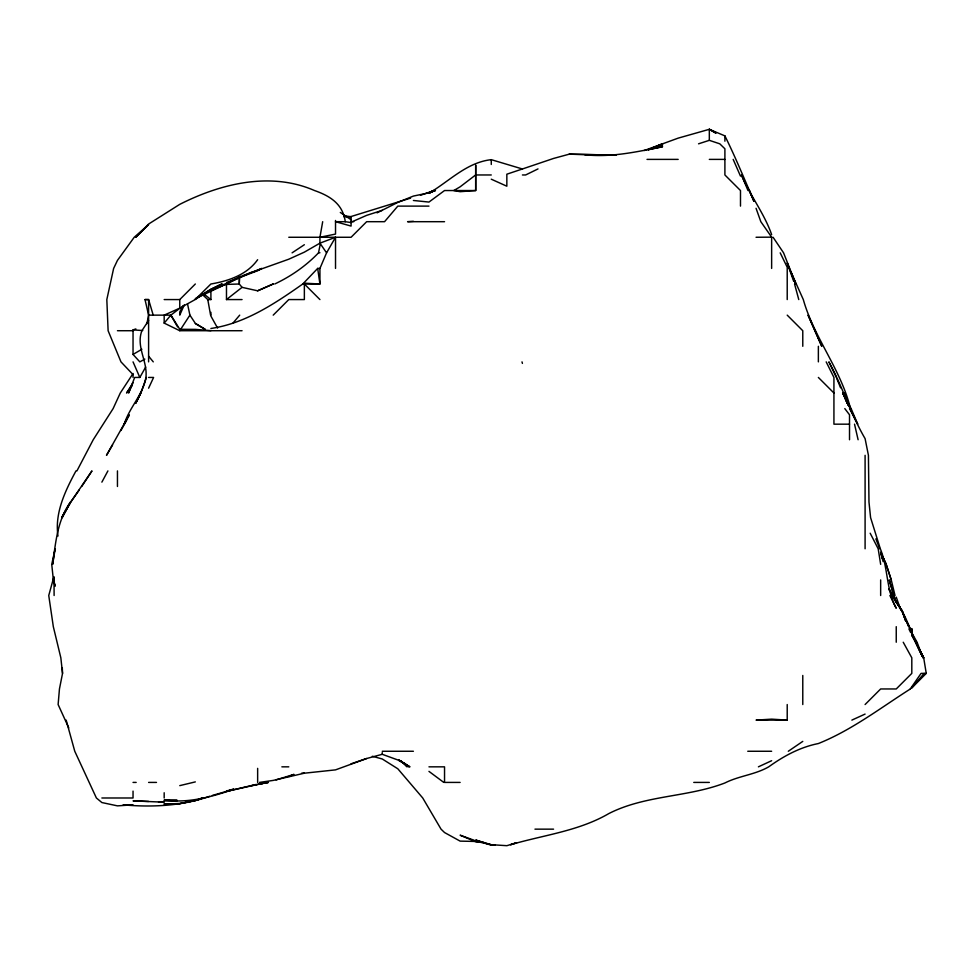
<?xml version="1.0" encoding="UTF-8"?>
<svg xmlns="http://www.w3.org/2000/svg" width="975" height="975" viewBox="0 0 975 975"><rect width="100%" height="100%" fill="white"/><g stroke="black" fill="none" stroke-linecap="round" stroke-linejoin="round"><path stroke-width="1.46" d="M413.4 200.472L428.963 202.069L444.539 190.539L475.69 190.539L475.69 165.189L475.69 190.539L460.127 191.685L453.814 190.539L460.127 186.822L475.629 174.964M239.716 276.924L239.277 283.993L242.056 287.345L257.644 290.806L273.207 283.993L257.644 290.806M53.991 577.054L53.649 579.93L55.161 586.182L53.369 579.93L51.736 564.354L55.161 548.779L52.65 564.354C55.599 542.917 57.342 520.15 70.493 502.052L62.29 517.628M68.786 727.911L58.122 704.535L59.451 688.959L62.534 673.384L60.84 657.808L53.32 626.657L48.75 595.506L53.808 577.054M320.336 243.75L318.52 252.842C306.016 265.858 291.074 276.303 274.731 283.993M210.905 328.477C245.468 323.383 274.901 303.542 302.786 283.993L319.934 283.993L319.934 268.418L326.564 252.842L319.934 243.165L319.934 237.266L322.688 221.691M146.92 323.639L148.602 315.144L145.007 299.569L148.602 299.569L153.209 315.144M53.43 579.93L54.003 577.419L54.112 595.506M146.445 377.447L140.9 393.023L135.659 403.406L140.68 393.023L137 400.81M184.324 304.761L179.766 315.144L179.766 311.976L182.959 305.772M148.602 388.196L153.587 377.447L148.602 377.447M76.927 470.901L93.222 439.749L113.124 408.598L120.278 393.023L133.039 373.523L133.039 377.447M101.875 482.15L107.908 470.901M75.977 470.901C65.288 490.754 54.515 512.96 57.988 536.043M120.924 430.523L126.555 420.42M129.261 415.094L124.215 424.174C129.322 407.44 142.898 394.972 145.921 377.447C147.786 361.116 135.769 346.917 141.887 330.72L148.602 320.519M132.222 385.405L126.567 393.023L133.039 382.7L128.578 393.023L134.708 377.447L139.827 377.447L145.677 367.063M179.766 785.631L195.329 781.901M129.163 415.094L106.494 455.325L112.552 444.941M326.564 252.842L335.522 237.266L319.934 243.165L304.358 252.147L288.783 259.204L242.056 275.876M910.272 688.959L921.07 673.384L926.25 673.384L923.691 657.808L911.808 634.859M180.546 329.526L189.906 315.144L187.505 303.822M79.182 490.072L70.724 502.052L61.681 517.628L70.724 502.052L91.967 470.901L81.717 486.476M210.905 330.72L179.766 330.72L164.178 323.115L170.869 315.144L179.766 308.295M233.098 322.932L239.704 315.144M911.808 687.814L924.166 673.384M319.934 268.418L317.667 268.418L302.786 283.993M257.644 259.716C246.821 274.889 228.516 280.983 210.905 283.993L195.158 299.569L179.766 308.149L164.178 315.144L164.178 323.115M911.808 687.936L926.25 673.384M179.766 308.149L179.766 299.569L195.329 283.993M273.207 315.144L288.783 299.569L304.358 299.569L304.358 283.189L319.934 283.993L317.667 268.418M865.093 704.535L880.657 688.959L896.244 688.959L911.808 673.384L911.808 657.808L903.228 642.233M240.764 276.547L226.48 283.908L226.48 299.569L242.056 287.345M788.3 751.262L802.778 741.39M910.358 688.959C880.328 708.069 851.602 730.214 818.366 743.547C800.073 747.167 783.705 756.064 768.714 766.838C755.028 774.723 738.94 775.844 724.9 782.974C687.375 797.392 645.255 795.003 608.851 813.564C578.687 831.127 543.55 835.039 510.583 844.728L515.848 842.924M292.086 252.842L304.358 244.725M195.329 299.41L210.905 289.295L221.605 283.993M420.469 195.317L433.936 190.539L428.963 193.233C449.256 181.289 466.732 162.362 491.278 159.668L522.417 168.98L553.568 158.438L569.156 154.196L615.883 155.11L569.156 154.196M144.848 359.129L139.827 361.871L133.039 354.437L141.875 349.257M428.963 193.233L433.717 190.539L428.963 192.831L413.4 196.072L397.812 202.422L377.045 212.855M240.764 276.315L226.48 283.762L251.148 272.391M538.005 168.919L525.647 174.964L522.417 174.964M399.031 760.037L409.939 766.838L397.812 759.964L382.249 754.297L366.661 758.513L335.522 769.872L304.358 773.199L273.207 780.414L259.46 782.413M222.032 283.993L210.905 289.295L195.329 298.63L226.31 283.993M758.404 766.838L771.639 760.707M851.87 720.111L865.093 714.078M352.243 221.691L366.661 215.353L382.249 210.356M649.618 149.419L662.61 143.812L648.326 149.675M210.905 290.477L226.029 283.993L210.905 290.477L210.905 299.569L207.785 299.569L202.593 294.73M288.783 776.539L293.975 774.382L276.047 779.89M226.48 282.47L257.644 270.733L261.69 268.418L250.563 272.805M198.961 799.317L202.581 797.989L198.961 799.244M516.835 842.693L506.842 845.691L492.119 844.728M209.71 796.283C182.179 806.008 152.002 807.446 123.118 804.85M133.039 354.437L133.039 329.903L135.866 328.916M351.085 763.815L366.661 758.513M522.417 168.98L506.842 174.196L506.842 186.213L491.278 179.193M202.897 797.989L195.329 800.499L179.766 803.595L164.178 803.985L179.766 803.595L195.329 800.499L203.08 797.989M648.448 149.516L662.61 144.897L648.448 149.723L662.61 146.713C636.943 151.783 611.081 157.682 584.732 154.732M698.551 143.812L709.325 140.339L719.782 143.812L724.9 148.785L724.9 174.964L740.488 190.539L740.488 206.115M644.195 150.54L678.173 138.133L709.325 129.309L724.9 135.878C735.406 157.048 744.352 179.095 753.858 200.826M212.318 795.454L233.561 789.348C211.38 797.014 187.858 803.485 164.178 800.024L176.926 800.633M266.772 782.413L226.48 791.42L256.218 784.436M226.48 790.981L233.561 789.104M410.56 198.132L351.085 216.523L344.017 216.779M319.934 237.266L335.522 234.085L335.522 220.472M478.53 841.51L460.127 841.12L444.539 832.54L441.041 829.152L422.736 797.989L397.812 768.775L382.249 758.977L372.328 756.259M250.563 785.862L268.113 782.413L259.131 784.046M258.984 784.071L268.418 782.413M222.239 284.554L239.277 283.993L239.228 276.924M301.531 773.248L304.358 772.931M413.4 221.313L407.587 221.691L444.539 221.691M133.039 804.838L117.451 805.862L101.875 802.547L96.391 797.989L74.77 751.262L66.166 720.111M176.926 800.012L164.178 800.621L176.926 800.731M495.202 844.838L489.742 844.728L475.69 840.036L491.278 844.728L495.202 844.728M756.052 237.266L771.639 237.157L771.639 268.418M647.022 159.388L678.173 159.388M709.325 159.388L724.9 159.388M475.715 174.964L491.278 174.964M428.963 206.115L397.812 206.115L384.564 221.691L366.661 221.691L351.085 237.266L288.783 237.266M353.754 221.691L351.085 221.691L351.085 216.938L344.017 215.731M318.52 252.842L319.934 252.744M164.178 299.569L179.766 299.569M226.48 299.569L242.056 299.569M148.602 315.144L170.869 315.144L179.766 329.306L195.329 329.379L211.77 330.72L242.056 330.72M117.451 330.72L133.039 330.72M849.517 424.174L833.93 424.174L833.93 377.447L826.178 361.871M922.923 657.808L923.691 657.808L911.808 634.079L923.227 657.808C912.819 639.99 908.785 618.711 896.244 602.306L902.253 611.081L908.59 626.657M787.215 720.111L756.052 720.111L771.639 719.148L787.215 720.111L787.215 704.535M382.249 751.262L413.4 751.262M747.752 751.262L771.639 751.262M281.86 766.838L288.783 766.838M428.963 766.838L444.539 766.838L444.539 782.413L460.127 782.413M133.039 782.413L136.171 782.413M148.602 782.413L156.488 782.413M693.761 782.413L709.325 782.413M101.875 797.989L133.039 797.989L133.039 791.103M534.958 829.152L553.568 829.152M145.007 299.569L148.602 299.593L148.602 361.871M148.602 801.438L133.039 800.889L164.178 802.193L158.523 801.913M482.771 842.01L475.69 841.766L460.127 835.197L474.277 840.304M133.039 329.903L142.74 330.537M478.53 841.437L475.69 841.242L491.278 844.728M345.126 221.691L351.085 222.544M909.261 627.973L911.808 628.838L912.234 634.798M709.325 140.339L709.325 129.309L715.821 133.075M709.325 129.309L715.821 133.063M195.329 323.59L205.079 329.294M205.079 329.245L195.329 323.347L189.906 315.144M340.312 212.452L351.085 219.728M399.043 760.122L408.878 766.838L404.454 763.218M428.963 771.383L443.771 782.413M204.238 294.292L210.905 299.569M400.932 760.793L407.172 766.838L403.016 762.487M787.215 315.144L802.778 330.72L802.778 346.296M818.366 377.447L833.93 393.023M304.358 283.993L319.934 299.569M133.039 374.607L120.973 361.871L108.115 330.72L106.823 299.569L113.636 268.418L117.451 260.386L134.221 237.266L148.602 224.64L135.696 237.266L148.602 224.043L179.766 204.348C220.813 183.568 270.575 171.344 314.523 190.539C330.184 196.024 342.871 203.97 345.272 221.691L335.522 221.691L351.085 226.078L351.085 222.276M148.602 356.192L153.282 361.871M844.801 408.598L849.517 414.789L849.517 439.749M771.639 237.157L760.829 221.691L756.052 208.297M773.078 237.266L783.571 252.842L795.819 283.993L791.481 273.609M891.857 595.506L894.051 599.138M923.691 657.808L911.808 634.908L916.134 642.233L922.362 656.516M888.749 589.022L902.119 611.081L905.799 621.002L902.253 611.081L896.244 601.526L902.119 611.081L905.751 621.002M170.869 315.144L177.535 326.832M911.808 634.908L915.988 642.233M888.932 589.022L892.564 595.506L889.054 589.022M911.808 632.848L917.061 642.233L922.387 656.394M217.571 328.063L210.905 316.083L210.905 312.317M836.355 377.447L828.872 361.871C842.656 386.685 850.7 414.082 865.093 438.628L868.42 455.325L868.981 502.052L870.59 517.628L880.315 548.779C888.237 568.023 886.129 589.985 896.244 608.229L889.882 595.506M849.517 408.598L857.732 424.174L851.114 408.598L842.729 393.023L849.517 406.989L843.57 393.023M870.163 533.203L878.182 548.779L880.657 564.354M905.153 618.869L909.139 626.657M908.944 629.021L910.662 632.543M780.195 252.842L787.215 267.235L787.215 299.569M740.488 176.134L733.176 159.388M891.247 579.93L886.202 564.354L880.657 552.679L886.178 564.354L891.247 579.93L895.026 595.506M844.569 397.069L848.274 405.161L844.679 397.069M791.078 272.317L803.303 299.569C814.137 337.996 841.254 369.891 850.456 408.598M880.657 552.216L886.178 564.354M896.244 602.623L893.149 595.506L895.208 600.503M133.039 361.871L139.827 377.447M771.639 234.609C764.254 213.33 750.104 195.597 741.475 174.964L747.996 190.539M842.863 393.023L847.299 403.406M836.879 378.751L840.596 387.831M875.855 538.87L879.755 548.779M795.563 283.993L787.215 263.031L793.638 281.166M895.282 600.527L889.224 579.93L895.769 601.782L893.441 595.506M896.244 597.114L900.668 609.692M848.579 405.771L844.362 393.023L847.141 402.943M522.003 361.871L522.417 363.407M881.059 554.141L882.241 558.517M794.564 283.993L798.769 299.569M881.01 553.373L883.118 561.612M854.527 424.174L858.11 439.749M207.785 299.569L210.576 315.144M911.808 631.69L912.125 634.701L911.808 628.838M62.278 667.729L62.534 673.384M896.244 626.657L896.244 642.233M880.657 579.93L880.657 595.506M865.093 455.325L865.093 548.779M818.366 346.296L818.366 361.871M802.778 675.456L802.778 704.535M724.9 135.878L724.9 141.204M491.278 159.668L491.278 164.47M382.249 752.602L382.249 754.297M335.522 237.266L335.522 268.418M257.644 768.361L257.644 782.413M179.766 329.27L179.766 330.72M164.178 792.748L164.178 797.989M117.451 470.901L117.451 486.476M435.411 190.539L428.963 192.831L435.411 190.539M818.366 338.581L808.08 315.144L821.791 346.296L818.366 338.581M753.833 200.923L749.373 190.539L753.785 200.923"/></g></svg>
